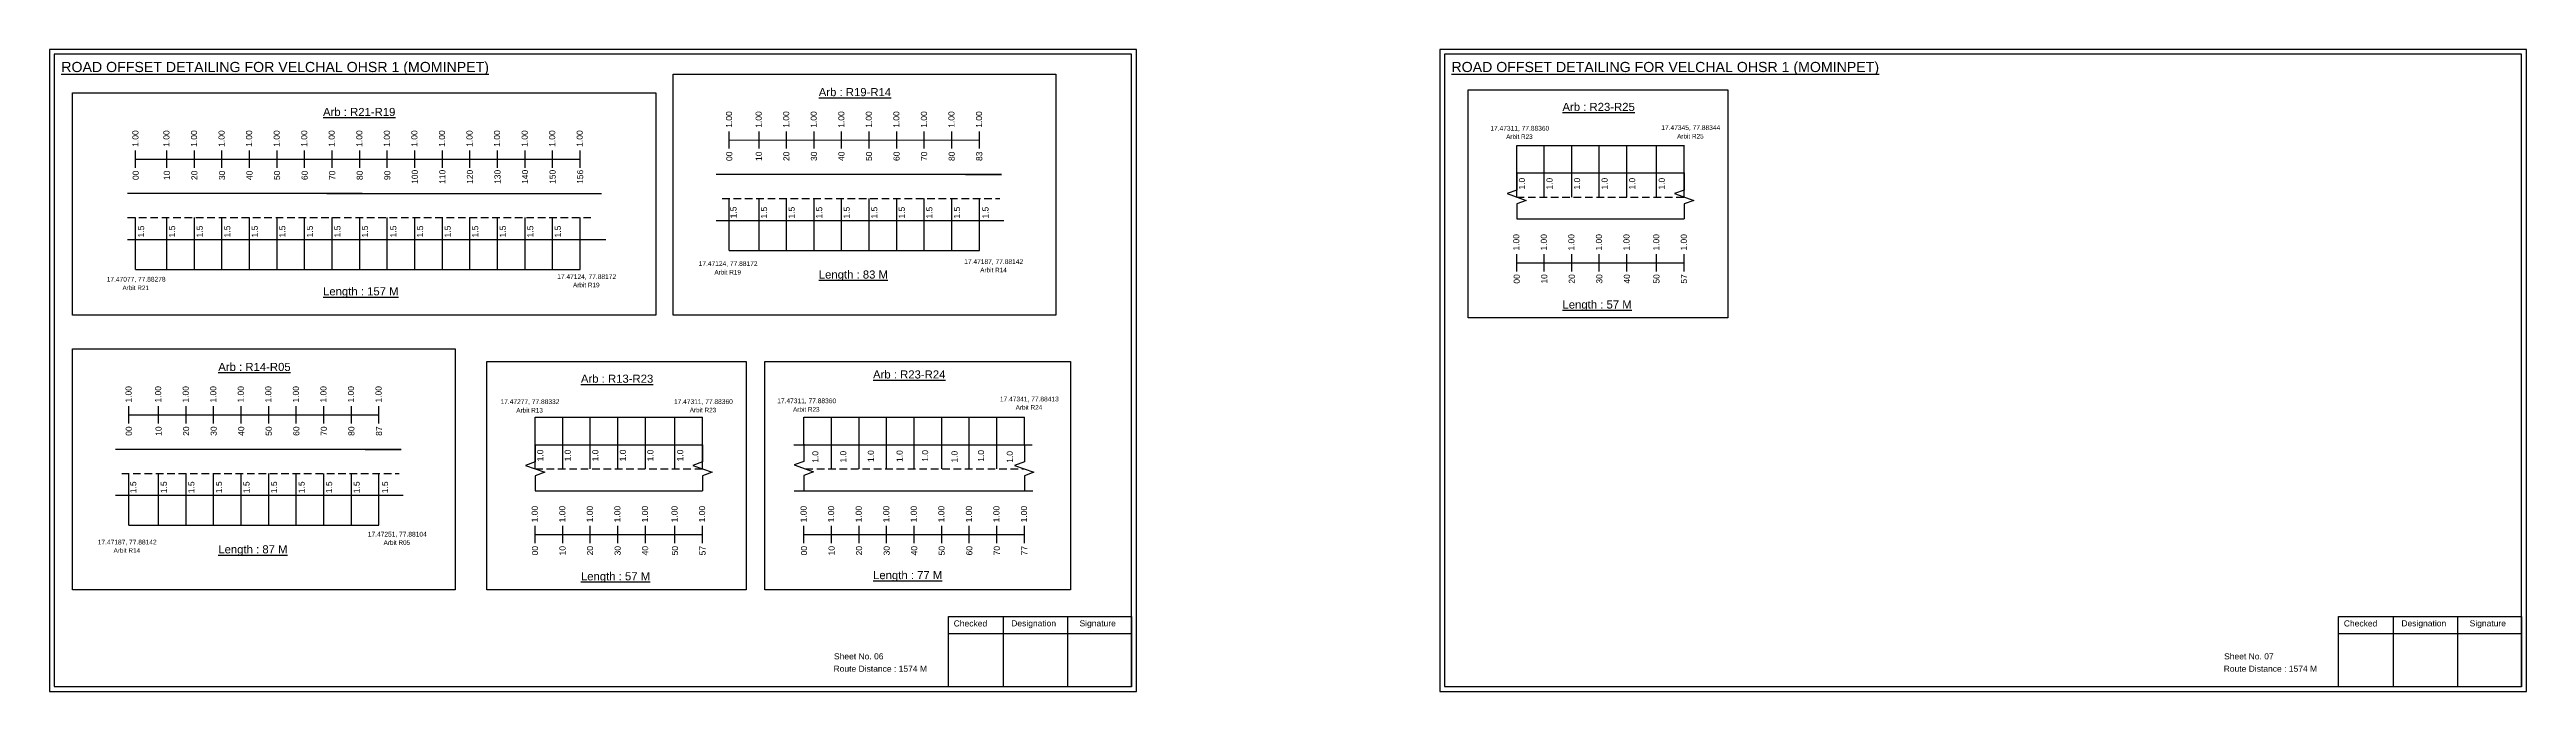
# Model space of a CAD drawing. Header units: inches. Extents: x -117 to 51867, y -12715 to 3423.
# Drawn here: x 40342 to 41565, y 398 to 715 of the extents above; entities that cross this region are included whole.
import ezdxf

# ---------------------------------------------------------------- set-up
doc = ezdxf.new("R2010")
doc.units = ezdxf.units.IN
doc.header["$MEASUREMENT"] = 0
doc.linetypes.add('DASHED2', pattern=[0.375, 0.25, -0.125])
doc.layers.add('PDF_Geometry', color=7, linetype='Continuous')
doc.layers.add('PDF_Text', color=5, linetype='Continuous')
doc.styles.add('PDF Arial', font='arial.ttf')
doc.styles.get("Standard").update_dxf_attribs({"font": 'arial.ttf'})

msp = doc.modelspace()

# ---------------------------------------------------------------- linework, layer by layer
at = {"color": 217, "true_color": 0x93278f}
for p, q in [((40677.5, 666.1), (40677.5, 674.6)), ((40692.2, 666.1), (40692.2, 674.6)), ((40705.8, 666.1), (40705.8, 674.6)), ((40719.4, 666.1), (40719.4, 674.6)), ((40733, 666.1), (40733, 674.6)), ((40746.6, 666.1), (40746.6, 674.6)), ((40760.2, 666.1), (40760.2, 674.6)), ((40773.8, 666.1), (40773.8, 674.6)), ((40787.4, 666.1), (40787.4, 674.6)), ((40801, 666.1), (40801, 674.6)), ((40384.5, 656.7), (40384.5, 665.2)), ((40384.5, 660.9), (40603.9, 660.9)), ((40399.9, 656.7), (40399.9, 665.2)), ((40413.5, 656.7), (40413.5, 665.2)), ((40427.1, 656.7), (40427.1, 665.2)), ((40440.7, 656.7), (40440.7, 665.2)), ((40454.3, 656.7), (40454.3, 665.2)), ((40467.9, 656.7), (40467.9, 665.2)), ((40481.5, 656.7), (40481.5, 665.2)), ((40495.1, 656.7), (40495.1, 665.2)), ((40508.7, 656.7), (40508.7, 665.2)), ((40522.3, 656.7), (40522.3, 665.2)), ((40535.9, 656.7), (40535.9, 665.2)), ((40549.5, 656.7), (40549.5, 665.2)), ((40563.1, 656.7), (40563.1, 665.2)), ((40576.7, 656.7), (40576.7, 665.2)), ((40590.3, 656.7), (40590.3, 665.2)), ((40603.9, 656.7), (40603.9, 665.2)), ((40677.5, 670.3), (40801, 670.4)), ((41066.2, 605.5), (41066.2, 614.1)), ((41079.8, 605.5), (41079.8, 614.1)), ((41093.4, 605.5), (41093.4, 614.1)), ((41107, 605.5), (41107, 614.1)), ((41120.6, 605.5), (41120.6, 614.1)), ((41135.2, 605.5), (41135.2, 614.1)), ((41148.8, 605.5), (41148.8, 614.1)), ((41066.2, 609.8), (41148.8, 609.8)), ((40381.2, 530.5), (40381.2, 539)), ((40395.8, 530.5), (40395.8, 539)), ((40409.4, 530.5), (40409.4, 539)), ((40423, 530.5), (40423, 539)), ((40436.6, 530.5), (40436.6, 539)), ((40450.2, 530.5), (40450.2, 539)), ((40463.8, 530.5), (40463.8, 539)), ((40477.4, 530.5), (40477.4, 539)), ((40491, 530.5), (40491, 539)), ((40504.6, 530.5), (40504.6, 539)), ((40381.2, 534.7), (40504.6, 534.8)), ((40581.7, 471.4), (40581.7, 480)), ((40595.3, 471.4), (40595.3, 480)), ((40608.9, 471.4), (40608.9, 480)), ((40622.5, 471.4), (40622.5, 480)), ((40636.1, 471.4), (40636.1, 480)), ((40650.7, 471.4), (40650.7, 480)), ((40664.3, 471.4), (40664.3, 480)), ((40714.4, 471.4), (40714.4, 480)), ((40728, 471.4), (40728, 480)), ((40741.6, 471.4), (40741.6, 480)), ((40755.2, 471.4), (40755.2, 480)), ((40768.8, 471.4), (40768.8, 480)), ((40782.4, 471.4), (40782.4, 480)), ((40796, 471.4), (40796, 480)), ((40809.6, 471.4), (40809.6, 480)), ((40823.2, 471.4), (40823.2, 480)), ((40581.7, 475.7), (40664.3, 475.7)), ((40714.4, 475.7), (40823.2, 475.7))]:
    msp.add_line(p, q, dxfattribs=at)
at = {"color": 5}
for p, q in [((41066.2, 667.7), (41148.8, 667.7)), ((40677.5, 615.9), (40801, 615.9)), ((40384.5, 606.5), (40603.9, 606.5)), ((40581.7, 533.6), (40664.3, 533.6)), ((40714.4, 533.6), (40823.2, 533.6)), ((40381.2, 480.3), (40504.6, 480.3))]:
    msp.add_line(p, q, dxfattribs=at)
for p, q in [((41066.2, 642.2), (41066.2, 667.7)), ((41079.8, 642.2), (41079.8, 667.7)), ((41093.4, 642.2), (41093.4, 667.7)), ((41107, 642.2), (41107, 667.7)), ((41120.6, 642.2), (41120.6, 667.7)), ((41135.2, 642.2), (41135.2, 667.8)), ((41148.8, 642.2), (41148.8, 667.8)), ((40811.9, 653.3), (40671, 653.3)), ((40794.2, 653.3), (40811.9, 653.3)), ((41066.2, 654.1), (41148.8, 654.1)), ((40496.3, 643.9), (40380.5, 643.9)), ((40478.8, 643.9), (40614.5, 643.9)), ((40677.5, 615.9), (40677.5, 641.5)), ((40692.2, 615.9), (40692.2, 641.5)), ((40705.8, 615.9), (40705.8, 641.5)), ((40719.4, 615.9), (40719.4, 641.5)), ((40733, 615.9), (40733, 641.5)), ((40746.6, 615.9), (40746.6, 641.5)), ((40760.2, 615.9), (40760.2, 641.5)), ((40773.8, 615.9), (40773.8, 641.5)), ((40787.4, 615.9), (40787.4, 641.5)), ((40801, 615.9), (40801, 641.5)), ((40384.5, 606.5), (40384.5, 632.1)), ((40399.9, 606.5), (40399.9, 632.1)), ((40413.5, 606.5), (40413.5, 632.1)), ((40427.1, 606.5), (40427.1, 632.1)), ((40440.7, 606.5), (40440.7, 632.1)), ((40454.3, 606.5), (40454.3, 632.1)), ((40467.9, 606.5), (40467.9, 632.1)), ((40481.5, 606.5), (40481.5, 632.1)), ((40495.1, 606.5), (40495.1, 632.1)), ((40508.7, 606.5), (40508.7, 632.1)), ((40522.3, 606.5), (40522.3, 632.1)), ((40535.9, 606.5), (40535.9, 632.1)), ((40549.5, 606.5), (40549.5, 632.1)), ((40563.1, 606.5), (40563.1, 632.1)), ((40576.7, 606.5), (40576.7, 632.1)), ((40590.3, 606.5), (40590.3, 632.1)), ((40603.9, 606.5), (40603.9, 632.1)), ((40671, 630.6), (40703.1, 630.6)), ((40703.1, 630.6), (40813, 630.6)), ((41066.2, 631.4), (41148.8, 631.4)), ((40380.5, 621.3), (40616.6, 621.3)), ((40581.7, 508.1), (40581.7, 533.6)), ((40595.3, 508.1), (40595.3, 533.6)), ((40608.9, 508.1), (40608.9, 533.6)), ((40622.5, 508.1), (40622.5, 533.6)), ((40636.1, 508.1), (40636.1, 533.6)), ((40650.7, 508.1), (40650.7, 533.6)), ((40664.3, 508.1), (40664.3, 533.6)), ((40714.4, 520), (40714.4, 533.6)), ((40728, 508.1), (40728, 533.6)), ((40741.6, 508.1), (40741.6, 533.6)), ((40755.2, 508.1), (40755.2, 533.6)), ((40768.8, 508.1), (40768.8, 533.6)), ((40782.4, 508.1), (40782.4, 533.6)), ((40796, 508.1), (40796, 533.6)), ((40809.6, 508.1), (40809.6, 533.6)), ((40823.2, 520), (40823.2, 533.6)), ((40515.5, 517.7), (40374.6, 517.7)), ((40497.8, 517.7), (40515.5, 517.7)), ((40581.7, 520), (40664.3, 520)), ((40709.4, 520), (40827, 520)), ((40381.2, 480.3), (40381.2, 505.9)), ((40395.8, 480.3), (40395.8, 505.9)), ((40409.4, 480.3), (40409.4, 505.9)), ((40423, 480.3), (40423, 505.9)), ((40436.6, 480.3), (40436.6, 505.9)), ((40450.2, 480.3), (40450.2, 505.9)), ((40463.8, 480.3), (40463.8, 505.9)), ((40477.4, 480.3), (40477.4, 505.9)), ((40491, 480.3), (40491, 505.9)), ((40504.6, 480.3), (40504.6, 505.9)), ((40374.6, 495.1), (40406.7, 495.1)), ((40406.7, 495.1), (40516.6, 495.1)), ((40581.7, 497.3), (40664.3, 497.3)), ((40709.5, 497.3), (40827.3, 497.3))]:
    msp.add_line(p, q)
at = {"linetype": 'DASHED2', "ltscale": 15}
for p, q in [((40674, 641.5), (40811, 641.5)), ((41066.2, 642.2), (41148.8, 642.2)), ((40380.5, 632.1), (40610.9, 632.1)), ((40377.6, 505.9), (40514.6, 505.9)), ((40581.7, 508.1), (40664.3, 508.1)), ((40715.1, 508.1), (40823.2, 508.1))]:
    msp.add_line(p, q, dxfattribs=at)
for points in [[(40649.8, 702.9), (40838.7, 702.9), (40838.7, 584), (40649.8, 584)], [(40353.4, 693.7), (40641.3, 693.7), (40641.3, 584), (40353.4, 584)], [(41042.3, 695.2), (41170.4, 695.2), (41170.4, 582.6), (41042.3, 582.6)], [(40353.4, 567.3), (40542.3, 567.3), (40542.3, 448.4), (40353.4, 448.4)], [(40557.8, 561.1), (40685.9, 561.1), (40685.9, 448.4), (40557.8, 448.4)], [(40695.1, 561.1), (40846, 561.1), (40846, 448.4), (40695.1, 448.4)]]:
    msp.add_lwpolyline(points, close=True)
at = {"linetype": 'Continuous'}
for points in [[(41066.2, 654.1), (41066.2, 645.7), (41061.5, 643.9), (41070.9, 640.5), (41066.2, 638.8), (41066.2, 631.4)], [(41148.8, 654.1), (41148.8, 645.7), (41144.1, 643.9), (41153.6, 640.5), (41148.8, 638.8), (41148.8, 631.4)], [(40581.7, 520), (40581.7, 511.6), (40576.9, 509.8), (40586.4, 506.4), (40581.7, 504.7), (40581.7, 497.3)], [(40664.3, 520), (40664.3, 511.6), (40659.6, 509.8), (40669.1, 506.4), (40664.3, 504.7), (40664.3, 497.3)], [(40714.4, 520.3), (40714.4, 511.8), (40709.6, 510.1), (40719.1, 506.7), (40714.4, 504.9), (40714.4, 497.6)], [(40823.2, 520), (40823.2, 511.6), (40818.4, 509.8), (40827.9, 506.4), (40823.2, 504.7), (40823.2, 497.3)]]:
    msp.add_lwpolyline(points, dxfattribs=at)
at = {"layer": 'PDF_Geometry'}
for points in [[(40342, 715), (40342, 398.3), (40878.5, 398.3), (40878.5, 715)], [(40344.3, 712.7), (40344.3, 400.7), (40876, 400.7), (40876, 712.7)], [(41028.2, 715), (41028.2, 398.3), (41564.7, 398.3), (41564.7, 715)], [(41030.5, 712.7), (41030.5, 400.7), (41562.2, 400.7), (41562.2, 712.7)]]:
    msp.add_lwpolyline(points, close=True, dxfattribs=at)
at = {"layer": 'PDF_Geometry', "color": 242, "true_color": 0xcc1f26}
for points in [[(40876, 400.6), (40785.7, 400.6), (40785.7, 435.2), (40876, 435.2)], [(41562.2, 400.6), (41471.9, 400.6), (41471.9, 435.2), (41562.2, 435.2)]]:
    msp.add_lwpolyline(points, close=True, dxfattribs=at)
for points in [[(40812.7, 435.2), (40812.7, 400.6)], [(40844.4, 435.2), (40844.4, 400.6)], [(41498.9, 435.2), (41498.9, 400.6)], [(41530.6, 435.2), (41530.6, 400.6)], [(40785.7, 426.8), (40876, 426.8)], [(41471.9, 426.8), (41562.2, 426.8)]]:
    msp.add_lwpolyline(points, dxfattribs=at)

# ---------------------------------------------------------------- texts
at = {"color": 242, "true_color": 0xcd2027}
for s, height, p in [('%%UROAD OFFSET DETAILING FOR VELCHAL OHSR 1 (MOMINPET)', 5, (40347.8, 703.9)), ('%%UROAD OFFSET DETAILING FOR VELCHAL OHSR 1 (MOMINPET)', 5, (41034, 703.9)), ('%%UArb : R21-R19', 4, (40477, 682.2)), ('%%UArb : R19-R14', 4, (40721.7, 692)), ('%%UArb : R23-R25', 4, (41088.8, 684.7)), ('%%ULength : 83 M', 4, (40721.7, 602)), ('%%ULength : 157 M', 4, (40477, 593.7)), ('%%ULength : 57 M', 4, (41088.8, 587.2)), ('%%UArb : R14-R05', 4, (40425.3, 556.4)), ('%%UArb : R13-R23', 4, (40604.3, 550.6)), ('%%UArb : R23-R24', 4, (40748.5, 552.7)), ('%%ULength : 87 M', 4, (40425.3, 466.4)), ('%%ULength : 57 M', 4, (40604.3, 453.1)), ('%%ULength : 77 M', 4, (40748.5, 453.7))]:
    msp.add_text(s, height=height, dxfattribs=at).set_placement(p)
at = {"color": 217, "true_color": 0x93278f}
for s, p in [('1.00', (40385.9, 667)), ('1.00', (40401.2, 667)), ('1.00', (40414.8, 667)), ('1.00', (40428.4, 667)), ('1.00', (40442, 667)), ('1.00', (40455.6, 667)), ('1.00', (40469.2, 667)), ('1.00', (40482.8, 667)), ('1.00', (40496.4, 667)), ('1.00', (40510, 667)), ('1.00', (40523.6, 667)), ('1.00', (40537.2, 667)), ('1.00', (40550.8, 667)), ('1.00', (40564.4, 667)), ('1.00', (40578, 667)), ('1.00', (40591.6, 667)), ('1.00', (40605.2, 667)), ('1.00', (40678.9, 676.4)), ('1.00', (40693.5, 676.4)), ('1.00', (40707.1, 676.4)), ('1.00', (40720.7, 676.4)), ('1.00', (40734.3, 676.4)), ('1.00', (40747.9, 676.4)), ('1.00', (40761.5, 676.4)), ('1.00', (40775.1, 676.4)), ('1.00', (40788.7, 676.4)), ('1.00', (40802.3, 676.4)), ('00', (40679, 660)), ('10', (40693.6, 660)), ('20', (40707.2, 660)), ('30', (40720.8, 660)), ('40', (40734.4, 660)), ('50', (40748, 660)), ('60', (40761.6, 660)), ('70', (40775.2, 660)), ('80', (40788.8, 660)), ('83', (40802.4, 660)), ('00', (40386, 650.6)), ('10', (40401.4, 650.6)), ('20', (40415, 650.6)), ('30', (40428.6, 650.6)), ('40', (40442.2, 650.6)), ('50', (40455.8, 650.6)), ('60', (40469.4, 650.6)), ('70', (40483, 650.6)), ('80', (40496.6, 650.6)), ('90', (40510.2, 650.6)), ('100', (40523.8, 648.7)), ('110', (40537.4, 648.7)), ('120', (40551, 648.7)), ('130', (40564.6, 648.7)), ('140', (40578.2, 648.7)), ('150', (40591.8, 648.7)), ('156', (40605.4, 648.7)), ('1.00', (41067.5, 615.8)), ('1.00', (41081.1, 615.8)), ('1.00', (41094.7, 615.8)), ('1.00', (41108.3, 615.8)), ('1.00', (41121.9, 615.8)), ('1.00', (41136.6, 615.8)), ('1.00', (41150.2, 615.8)), ('00', (41067.7, 599.5)), ('10', (41081.3, 599.5)), ('20', (41094.9, 599.5)), ('30', (41108.5, 599.5)), ('40', (41122.1, 599.5)), ('50', (41136.7, 599.5)), ('57', (41150.3, 599.5)), ('1.00', (40382.5, 540.8)), ('1.00', (40397.1, 540.8)), ('1.00', (40410.7, 540.8)), ('1.00', (40424.3, 540.8)), ('1.00', (40437.9, 540.8)), ('1.00', (40451.5, 540.8)), ('1.00', (40465.1, 540.8)), ('1.00', (40478.7, 540.8)), ('1.00', (40492.3, 540.8)), ('1.00', (40505.9, 540.8)), ('00', (40382.6, 524.4)), ('10', (40397.3, 524.4)), ('20', (40410.9, 524.4)), ('30', (40424.5, 524.4)), ('40', (40438.1, 524.4)), ('50', (40451.7, 524.4)), ('60', (40465.3, 524.4)), ('70', (40478.9, 524.4)), ('80', (40492.5, 524.4)), ('87', (40506.1, 524.4)), ('1.00', (40583, 481.7)), ('1.00', (40596.6, 481.7)), ('1.00', (40610.2, 481.7)), ('1.00', (40623.8, 481.7)), ('1.00', (40637.4, 481.7)), ('1.00', (40652, 481.7)), ('1.00', (40665.6, 481.7)), ('1.00', (40715.7, 481.7)), ('1.00', (40729.3, 481.7)), ('1.00', (40742.9, 481.7)), ('1.00', (40756.5, 481.7)), ('1.00', (40770.1, 481.7)), ('1.00', (40783.7, 481.7)), ('1.00', (40797.3, 481.7)), ('1.00', (40810.9, 481.7)), ('1.00', (40824.5, 481.7)), ('00', (40583.1, 465.4)), ('10', (40596.7, 465.4)), ('20', (40610.3, 465.4)), ('30', (40623.9, 465.4)), ('40', (40637.5, 465.4)), ('50', (40652.2, 465.4)), ('57', (40665.8, 465.4)), ('00', (40715.9, 465.4)), ('10', (40729.5, 465.4)), ('20', (40743.1, 465.4)), ('30', (40756.7, 465.4)), ('40', (40770.3, 465.4)), ('50', (40783.9, 465.4)), ('60', (40797.5, 465.4)), ('70', (40811.1, 465.4)), ('77', (40824.7, 465.4))]:
    msp.add_text(s, height=3, rotation=90, dxfattribs=at).set_placement(p)
at = {"color": 5}
for s, height, p in [('17.47311, 77.88360', 2.34, (41053.2, 675)), ('Arbit R23', 2.25, (41061, 670.9)), ('17.47345, 77.88344', 2.34, (41137.6, 675.3)), ('Arbit R25', 2.25, (41145.4, 671.1)), ('17.47187, 77.88142', 2.34, (40793.5, 609.2)), ('17.47077, 77.88278', 2.34, (40370.2, 600.5)), ('17.47124, 77.88172', 2.34, (40592.6, 601.8)), ('Arbit R19', 2.25, (40600.4, 597.7)), ('17.47124, 77.88172', 2.34, (40662.4, 608.2)), ('Arbit R19', 2.25, (40670.2, 604)), ('Arbit R14', 2.25, (40801.4, 605.1)), ('Arbit R21', 2.25, (40378, 596.3)), ('17.47277, 77.88332', 2.34, (40564.6, 540.1)), ('Arbit R13', 2.25, (40572.4, 535.9)), ('17.47311, 77.88360', 2.34, (40650.2, 540.1)), ('Arbit R23', 2.25, (40658, 536)), ('17.47311, 77.88360', 2.34, (40701.2, 540.5)), ('Arbit R23', 2.25, (40709, 536.3)), ('17.47341, 77.88413', 2.34, (40811.1, 541.4)), ('Arbit R24', 2.25, (40818.9, 537.3)), ('17.47251, 77.88104', 2.34, (40499.1, 474.7)), ('17.47187, 77.88142', 2.34, (40365.8, 470.8)), ('Arbit R14', 2.25, (40373.6, 466.7)), ('Arbit R05', 2.25, (40506.9, 470.6))]:
    msp.add_text(s, height=height, dxfattribs=at).set_placement(p)
for s, p in [('1.0', (41070.3, 645.9)), ('1.0', (41083.9, 645.9)), ('1.0', (41097.5, 645.9)), ('1.0', (41111.1, 645.9)), ('1.0', (41124.7, 645.9)), ('1.0', (41139.3, 645.9)), ('1.5', (40681.1, 631.7)), ('1.5', (40696.2, 631.6)), ('1.5', (40709.8, 631.6)), ('1.5', (40723.4, 631.6)), ('1.5', (40737, 631.6)), ('1.5', (40750.6, 631.6)), ('1.5', (40764.2, 631.6)), ('1.5', (40777.8, 631.6)), ('1.5', (40791.4, 631.6)), ('1.5', (40805.5, 631.6)), ('1.5', (40388.7, 622.3)), ('1.5', (40404, 622.3)), ('1.5', (40417.6, 622.3)), ('1.5', (40431.2, 622.3)), ('1.5', (40444.8, 622.3)), ('1.5', (40458.4, 622.3)), ('1.5', (40472, 622.3)), ('1.5', (40485.6, 622.3)), ('1.5', (40499.2, 622.3)), ('1.5', (40513.2, 622.3)), ('1.5', (40526.4, 622.3)), ('1.5', (40540, 622.3)), ('1.5', (40553.6, 622.3)), ('1.5', (40567.2, 622.3)), ('1.5', (40580.8, 622.3)), ('1.5', (40594.4, 622.3)), ('1.0', (40585.7, 511.8)), ('1.0', (40599.3, 511.8)), ('1.0', (40612.9, 511.8)), ('1.0', (40626.5, 511.8)), ('1.0', (40640.1, 511.8)), ('1.0', (40654.8, 511.8)), ('1.0', (40721.5, 511.1)), ('1.0', (40735.3, 511.2)), ('1.0', (40748.9, 511.5)), ('1.0', (40763.1, 511.5)), ('1.0', (40775.7, 511.6)), ('1.0', (40790.2, 511.2)), ('1.0', (40803.3, 511.6)), ('1.0', (40817.5, 511.1)), ('1.5', (40384.8, 496.1)), ('1.5', (40399.9, 496.1)), ('1.5', (40413.5, 496.1)), ('1.5', (40427.1, 496.1)), ('1.5', (40440.7, 496.1)), ('1.5', (40454.3, 496.1)), ('1.5', (40467.9, 496.1)), ('1.5', (40481.5, 496.1)), ('1.5', (40495.1, 496.1)), ('1.5', (40509.1, 496.1))]:
    msp.add_text(s, height=3, rotation=90).set_placement(p)
for s, p in [('Sheet No. 06', (40729.2, 414.1)), ('Sheet No. 07', (41415.4, 414.1)), ('Route Distance : 1574 M', (40729, 408)), ('Route Distance : 1574 M', (41415.2, 408))]:
    msp.add_text(s, height=3).set_placement(p)
at = {"layer": 'PDF_Text', "color": 7, "attachment_point": 7, "style": 'PDF Arial'}
for s, insert, char_height in [('Checked', (40788.3, 430.3), 3), ('Designation', (40816.7, 429.5), 3.001), ('Signature', (40850.4, 429.5), 3), ('Checked', (41474.5, 430.3), 3), ('Designation', (41502.9, 429.5), 3.001), ('Signature', (41536.6, 429.5), 3)]:
    msp.add_mtext(s, dxfattribs=dict(at, insert=insert, char_height=char_height))

doc.saveas('drawing.dxf')
